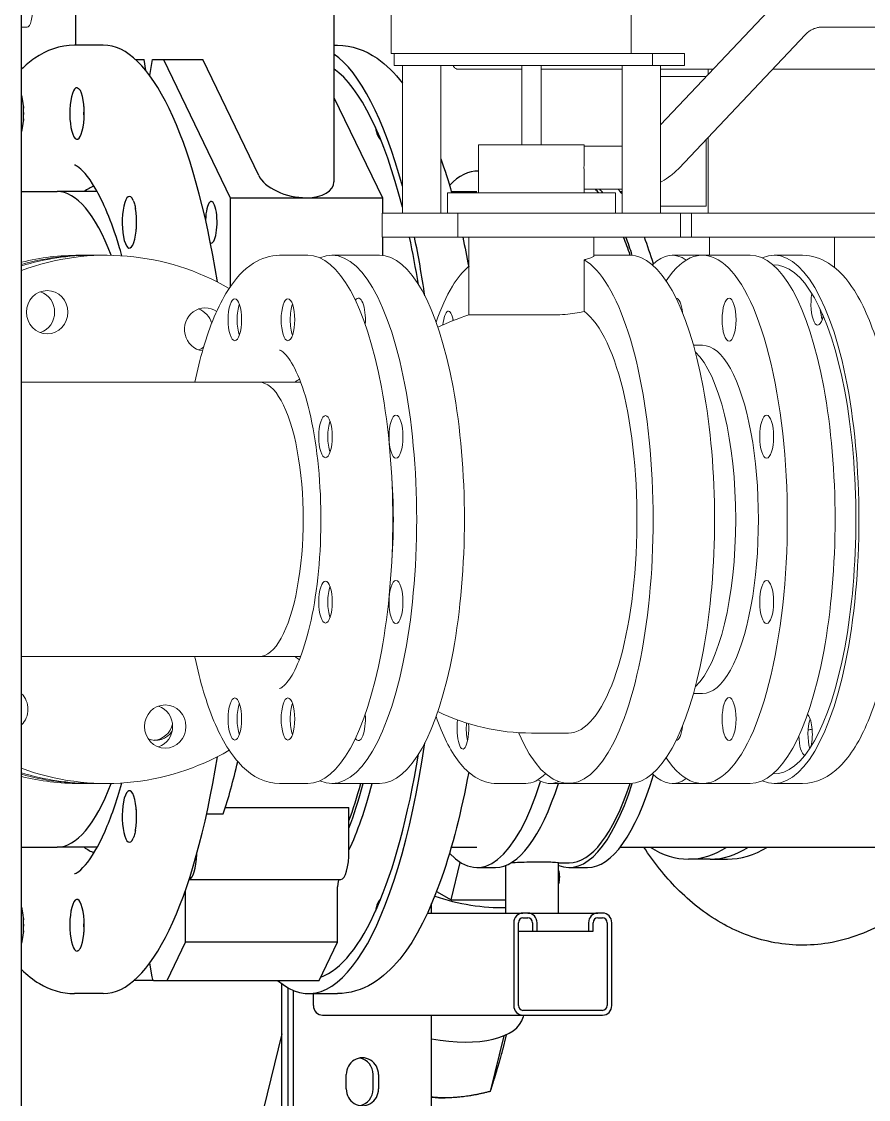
# Model space of a CAD drawing. Header units: millimetres. Extents: x -4172 to 126100, y -2 to 142133.
# Drawn here: x 113978.6 to 114331.3, y 43156 to 43604.9 of the extents above; entities that cross this region are included whole.
import ezdxf

# ---------------------------------------------------------------- set-up
doc = ezdxf.new("R2010")
doc.units = ezdxf.units.MM
doc.header["$LTSCALE"] = 100
doc.layers.add('P_Biomass (BM)', color=150, linetype='Continuous', lineweight=18, true_color=0x007fff)
doc.layers.add('Visible', color=7, linetype='Continuous', lineweight=25)

msp = doc.modelspace()

# ---------------------------------------------------------------- linework, layer by layer
at = {"layer": 'P_Biomass (BM)'}
for p, q in [((114132.5, 43591.58), (114132.5, 43626.08)), ((114232.5, 43591.58), (114232.5, 43626.08)), ((114244.64, 43561.9), (114292, 43611.91)), ((113978.57, 43602.58), (113980.84, 43602.58)), ((114311.93, 43602.58), (114515.27, 43602.58)), ((114252.24, 43543.75), (114305.07, 43599.53)), ((114231.22, 43591.58), (114132.5, 43591.58)), ((114133.79, 43586.58), (114133.79, 43591.58)), ((114231.22, 43591.58), (114241.39, 43591.58)), ((114241.39, 43591.58), (114254.67, 43591.58)), ((114241.39, 43586.58), (114241.39, 43591.58)), ((114254.67, 43586.58), (114254.67, 43591.58)), ((114133.79, 43586.58), (114139.36, 43586.58)), ((114137.18, 43525.08), (114137.18, 43586.58)), ((114144.35, 43586.58), (114139.36, 43586.58)), ((114144.35, 43586.58), (114230.83, 43586.58)), ((114153.18, 43525.08), (114153.18, 43586.58)), ((114160.37, 43585.08), (114183.6, 43585.08)), ((114186.91, 43585.08), (114183.6, 43585.08)), ((114186.91, 43553.58), (114186.91, 43586.58)), ((114194.91, 43553.58), (114194.91, 43586.58)), ((114194.91, 43585.08), (114228.64, 43585.08)), ((114228.64, 43525.08), (114228.64, 43586.58)), ((114235.82, 43586.58), (114230.83, 43586.58)), ((114235.82, 43586.58), (114241.39, 43586.58)), ((114241.39, 43586.58), (114254.67, 43586.58)), ((114244.64, 43525.08), (114244.64, 43586.58)), ((114244.64, 43585.08), (114259.48, 43585.08)), ((114264.56, 43585.08), (114259.48, 43585.08)), ((114264.56, 43585.08), (114264.56, 43582.93)), ((114266.59, 43585.08), (114264.56, 43585.08)), ((114351.01, 43585.08), (114291.38, 43585.08)), ((114244.64, 43582.08), (114263.72, 43582.08)), ((114263.72, 43582.08), (114263.72, 43582.05)), ((114263.72, 43555.87), (114263.72, 43528.08)), ((114264.56, 43556.76), (114264.56, 43525.08)), ((114168.91, 43553.58), (114212.91, 43553.58)), ((114168.91, 43553.58), (114168.91, 43533.58)), ((114212.91, 43553.58), (114212.91, 43549.66)), ((114212.91, 43553.08), (114228.64, 43553.08)), ((114212.91, 43538.5), (114212.91, 43533.58)), ((114155.91, 43533.58), (114225.91, 43533.58)), ((114155.91, 43533.58), (114155.91, 43525.08)), ((114212.91, 43535.08), (114228.64, 43535.08)), ((114225.91, 43533.58), (114225.91, 43525.08)), ((114128.77, 43525.08), (114160.24, 43525.08)), ((114128.77, 43515.08), (114128.77, 43525.08)), ((114253.05, 43525.08), (114160.24, 43525.08)), ((114160.24, 43525.08), (114160.24, 43515.08)), ((114263.72, 43528.08), (114244.64, 43528.08)), ((114253.05, 43515.08), (114253.05, 43525.08)), ((114253.05, 43525.08), (114257.65, 43525.08)), ((114261.5, 43525.08), (114257.65, 43525.08)), ((114257.65, 43525.08), (114257.65, 43515.08)), ((114264.56, 43525.08), (114261.5, 43525.08)), ((114351.01, 43525.08), (114264.56, 43525.08)), ((114160.24, 43515.08), (114128.77, 43515.08)), ((114160.24, 43515.08), (114253.05, 43515.08)), ((114164.91, 43515.08), (114164.91, 43482.7)), ((114216.91, 43515.08), (114216.91, 43507.26)), ((114253.05, 43515.08), (114257.65, 43515.08)), ((114257.65, 43515.08), (114351.79, 43515.08)), ((114265.09, 43515.08), (114265.09, 43507.58)), ((114317.09, 43515.08), (114317.09, 43502.54)), ((114006.18, 43507.58), (114002.7, 43507.58)), ((114013.82, 43507.58), (114008.26, 43507.58)), ((114097.86, 43507.58), (114086.02, 43507.58)), ((114127.69, 43507.58), (114107.81, 43507.58)), ((114231.87, 43507.58), (114216.91, 43507.58)), ((114249.55, 43507.58), (114262.17, 43507.58)), ((114282.06, 43507.58), (114262.17, 43507.58)), ((114292.01, 43507.58), (114303.84, 43507.58)), ((114212.82, 43505.69), (114212.82, 43484.23)), ((114164.91, 43482.7), (114199.26, 43482.7)), ((114311.54, 43482.7), (114312.29, 43482.7)), ((114262.17, 43470.08), (114258.43, 43470.08)), ((114094.8, 43454.73), (113978.57, 43454.73)), ((114094.8, 43454.73), (114077.5, 43454.73)), ((114094.8, 43340.43), (113978.57, 43340.43)), ((114094.8, 43340.43), (114077.5, 43340.43)), ((114262.17, 43325.08), (114258.43, 43325.08)), ((114206.3, 43308.58), (114190.91, 43308.58)), ((114006.18, 43287.58), (114002.7, 43287.58)), ((114013.82, 43287.58), (114008.26, 43287.58)), ((114097.86, 43287.58), (114086.02, 43287.58)), ((114127.69, 43287.58), (114107.81, 43287.58)), ((114188.55, 43287.58), (114176.55, 43287.58)), ((114198.64, 43287.58), (114206.3, 43287.58)), ((114231.87, 43287.58), (114206.3, 43287.58)), ((114249.55, 43287.58), (114262.17, 43287.58)), ((114282.06, 43287.58), (114262.17, 43287.58)), ((114292.01, 43287.58), (114303.84, 43287.58))]:
    msp.add_line(p, q, dxfattribs=at)
for centre, start, end in [((114190.91, 43397.58), 106.9858, 115.972), ((114190.91, 43397.58), 244.028, 270), ((114291.09, 43397.58), 279.7467, 280.8376)]:
    msp.add_arc(centre, 89, start, end, dxfattribs=at)
for centre, major_axis, ratio, start_param, end_param in [((113980.84, 43611.58), (0, 9), 0.278132, 3.141593, 6.283185), ((114262.17, 43397.58), (0, -110), 0.321109, 5.839814, 9.868149), ((114013.82, 43397.58), (0, 110), 0.960543, 5.77686, 6.623364), ((114107.81, 43397.58), (0, -110), 0.321109, 6.141955, 9.566008), ((114292.01, 43397.58), (0, 110), 0.321109, 3.000362, 6.424416), ((114006.18, 43397.58), (0, 110), 0.960543, 6.273314, 6.547519), ((114008.26, 43397.58), (0, 110), 0.960543, 0, 0.284845), ((114097.86, 43397.58), (0, -110), 0.321109, 0, 3.141593), ((114127.69, 43397.58), (0, -110), 0.321109, 0, 3.141593), ((114231.87, 43397.58), (0, -110), 0.321109, 0, 3.141593), ((114249.55, 43397.58), (0, 110), 0.278132, 6.090461, 6.55473), ((114282.06, 43397.58), (0, -110), 0.321109, 0, 3.141593), ((114206.3, 43397.58), (0, -110), 0.321109, 5.652421, 9.239203), ((114292.01, 43397.58), (0, 106), 0.321109, 3.127124, 6.297654), ((113983.69, 43483.87), (0, -9), 0.960543, 0.327556, 2.814037), ((114118.87, 43480.73), (0, 9), 0.321109, 4.495019, 6.738261), ((114251.12, 43480.73), (0, 9), 0.321109, 5.04928, 6.267963), ((114310.15, 43487.24), (0, -8.75), 0.321109, 4.189229, 7.252276), ((114055.06, 43476.68), (0, -9), 0.960543, 2.555893, 6.150667), ((114049.49, 43476.68), (0, 9), 0.960543, 5.005097, 5.955629), ((114071.18, 43480.73), (0, -8.75), 0.321109, 3.881369, 5.543409), ((114093.3, 43480.73), (0, -8.75), 0.321109, 3.881369, 5.543409), ((114156.36, 43475.54), (0, 8.75), 0.278132, 5.304227, 7.49655), ((114206.3, 43397.58), (0, -89), 0.321109, 0, 2.911521), ((114313.94, 43487.24), (0, -8.75), 0.321109, 4.96153, 5.543409), ((114160.2, 43475.54), (0, -8.75), 0.278132, 4.051396, 4.132058), ((114049.49, 43476.68), (0, -9), 0.960543, 0.327556, 0.595709), ((114252.7, 43397.58), (0, -72.5), 0.321109, 0.283736, 2.857857), ((114262.17, 43397.58), (0, -72.5), 0.321109, 0, 3.141593), ((114077.5, 43397.58), (0, -57.15), 0.321109, 0, 3.141593), ((114097.86, 43397.58), (0, 59.5), 0.321109, 0.187935, 0.281988), ((114108.94, 43432.02), (0, -8.75), 0.321109, 3.881369, 5.543409), ((114107.81, 43397.58), (0, 79.73), 0.321109, 4.461673, 4.963105), ((114108.94, 43363.14), (0, -8.75), 0.321109, 3.881369, 5.543409), ((114097.86, 43397.58), (0, -59.5), 0.321109, 6.001198, 6.095251), ((113972.59, 43318.48), (0, -9), 0.960543, 0.763777, 2.377815), ((114032.83, 43311.29), (0, -9), 0.960543, 0.327556, 2.814037), ((114071.18, 43314.43), (0, -8.75), 0.321109, 3.881369, 5.543409), ((114093.3, 43314.43), (0, -8.75), 0.321109, 3.881369, 5.543409), ((114118.87, 43314.43), (0, -9), 0.321109, 5.82811, 8.071352), ((114162.38, 43310.65), (0, -8.75), 0.278132, 4.311501, 8.067569), ((114308.9, 43307.92), (0, -8.75), 0.321109, 3.881369, 5.438526), ((114305.11, 43307.92), (0, 8.75), 0.321109, 4.134319, 6.007119), ((114034.34, 43314.29), (0, -8.75), 0.960543, 5.914602, 7.252281), ((114033.23, 43314.29), (0, -8.75), 0.960543, 0.066233, 1.344303), ((114166.22, 43310.65), (0, -8.75), 0.278132, 4.465847, 5.373382), ((114251.12, 43314.43), (0, -9), 0.321109, 0.015222, 1.233905), ((114305.11, 43307.92), (0, -8.75), 0.321109, 4.767874, 6.144799), ((114013.82, 43397.58), (0, -110), 0.960543, 5.943007, 6.78951), ((114008.26, 43397.58), (0, -110), 0.960543, 5.99834, 6.283185), ((114006.18, 43397.58), (0, -110), 0.960543, 6.018851, 6.293057), ((114188.55, 43397.58), (0, -110), 0.278132, 0, 0.272554), ((114249.55, 43397.58), (0, -110), 0.278132, 6.01164, 6.47591), ((114198.64, 43397.58), (0, -110), 0.278132, 6.117601, 6.399633)]:
    msp.add_ellipse(centre, major_axis=major_axis, ratio=ratio, start_param=start_param, end_param=end_param, dxfattribs=at)
for centre, major_axis, ratio in [((113989.25, 43483.87), (0, -9), 0.960543), ((114067.39, 43480.73), (0, 8.75), 0.321109), ((114089.51, 43480.73), (0, 8.75), 0.321109), ((114273.23, 43480.73), (0, 9), 0.321109), ((114105.15, 43432.02), (0, 8.75), 0.321109), ((114134.51, 43432.02), (0, 9), 0.321109), ((114288.87, 43432.02), (0, 9), 0.321109), ((114105.15, 43363.14), (0, -8.75), 0.321109), ((114134.51, 43363.14), (0, 9), 0.321109), ((114288.87, 43363.14), (0, 9), 0.321109), ((114067.39, 43314.43), (0, -8.75), 0.321109), ((114089.51, 43314.43), (0, -8.75), 0.321109), ((114273.23, 43314.43), (0, -9), 0.321109), ((114038.4, 43311.29), (0, 9), 0.960543)]:
    msp.add_ellipse(centre, major_axis=major_axis, ratio=ratio, dxfattribs=at)
for points, knots in [([(114305.07, 43599.53), (114305.45, 43599.93), (114305.85, 43600.29), (114306.69, 43600.94), (114307.14, 43601.23), (114308.05, 43601.72), (114308.52, 43601.92), (114309.47, 43602.25), (114309.96, 43602.37), (114310.94, 43602.54), (114311.43, 43602.58), (114311.93, 43602.58)], [0.7853982, 0.7853982, 0.7853982, 0.7853982, 0.9424778, 0.9424778, 1.0995574, 1.0995574, 1.2566371, 1.2566371, 1.4137167, 1.4137167, 1.5707963, 1.5707963, 1.5707963, 1.5707963]), ([(114158.33, 43586.58), (114158.34, 43586.55), (114158.35, 43586.52), (114158.45, 43586.29), (114158.55, 43586.06), (114158.89, 43585.69), (114158.98, 43585.6), (114159.28, 43585.37), (114159.53, 43585.23), (114160, 43585.1), (114160.18, 43585.08), (114160.37, 43585.08)], [4.0713365, 4.0713365, 4.0713365, 4.0713365, 4.120758, 4.120758, 4.4165735, 4.4165735, 4.5042617, 4.5042617, 4.6381285, 4.6381285, 4.712389, 4.712389, 4.712389, 4.712389]), ([(114212.81, 43544.08), (114212.81, 43545.22), (114212.84, 43546.44), (114212.89, 43548.31), (114212.91, 43549.02), (114212.91, 43549.65)], [0, 0, 0, 0, 0.3436315, 0.3436315, 0.5814216, 0.5814216, 0.5814216, 0.5814216]), ([(114212.91, 43538.5), (114212.91, 43539.13), (114212.89, 43539.85), (114212.84, 43541.72), (114212.81, 43542.93), (114212.81, 43544.08)], [4.9136167, 4.9136167, 4.9136167, 4.9136167, 5.1514068, 5.1514068, 5.4950383, 5.4950383, 5.4950383, 5.4950383]), ([(114244.64, 43538.05), (114244.82, 43538.15), (114245, 43538.24), (114246.49, 43539.04), (114247.74, 43539.85), (114250.1, 43541.66), (114251.21, 43542.67), (114252.24, 43543.75)], [2.0209574, 2.0209574, 2.0209574, 2.0209574, 2.0420352, 2.0420352, 2.1991149, 2.1991149, 2.3561945, 2.3561945, 2.3561945, 2.3561945]), ([(114086.02, 43507.58), (114082.17, 43507.58), (114078.42, 43506.32), (114070.95, 43501.59), (114067.5, 43497.65), (114060.38, 43486.4), (114057, 43478.27), (114052.91, 43464.35), (114051.74, 43459.66), (114050.72, 43454.73)], [1.5707963, 1.5707963, 1.5707963, 1.5707963, 1.7712605, 1.7712605, 2.0399502, 2.0399502, 2.3997573, 2.3997573, 2.5660419, 2.5660419, 2.5660419, 2.5660419]), ([(114216.91, 43507.26), (114216.91, 43507.22), (114216.89, 43507.17), (114216.74, 43506.98), (114216.45, 43506.81), (114215.55, 43506.43), (114214.94, 43506.23), (114213.81, 43505.92), (114213.34, 43505.8), (114212.82, 43505.69)], [12.620667, 12.620667, 12.620667, 12.620667, 12.784203, 12.784203, 13.275878, 13.275878, 13.767552, 13.767552, 14.051289, 14.051289, 14.051289, 14.051289]), ([(114303.84, 43507.58), (114307.7, 43507.58), (114311.45, 43506.32), (114318.92, 43501.59), (114322.36, 43497.65), (114329.49, 43486.4), (114332.86, 43478.27), (114338.31, 43459.77), (114340.41, 43449.56), (114343.36, 43427.96), (114344.24, 43416.62), (114344.77, 43393.77), (114344.44, 43382.27), (114342.58, 43360.11), (114341.07, 43349.46), (114336.93, 43329.91), (114334.3, 43321.05), (114327.86, 43305.67), (114324.06, 43299.25), (114315.07, 43290.45), (114309.69, 43287.58), (114303.84, 43287.58)], [1.090749, 1.090749, 1.090749, 1.090749, 1.291213, 1.291213, 1.559902, 1.559902, 1.91971, 1.91971, 2.259195, 2.259195, 2.589085, 2.589085, 2.916362, 2.916362, 3.244564, 3.244564, 3.578239, 3.578239, 3.928042, 3.928042, 4.232341, 4.232341, 4.232341, 4.232341]), ([(114164.91, 43503), (114162.24, 43500.74), (114160.03, 43497.94), (114155.44, 43490.47), (114153.2, 43485.45), (114151.21, 43479.67)], [1.6707201, 1.6707201, 1.6707201, 1.6707201, 1.8654816, 1.8654816, 2.1176883, 2.1176883, 2.1176883, 2.1176883]), ([(114212.82, 43484.23), (114212.43, 43484.13), (114212.02, 43484.03), (114210.55, 43483.69), (114209.37, 43483.47), (114206.77, 43483.09), (114205.35, 43482.94), (114202.37, 43482.75), (114200.81, 43482.7), (114199.26, 43482.7)], [-1.686697, -1.686697, -1.686697, -1.686697, -1.478624, -1.478624, -0.985749, -0.985749, -0.492875, -0.492875, 0, 0, 0, 0]), ([(114086.02, 43327.08), (114086.06, 43327.08), (114086.62, 43327.02), (114089.31, 43329.75), (114090.83, 43331.85), (114093.96, 43337.98), (114095.58, 43342.16), (114098.56, 43352.39), (114099.89, 43358.55), (114101.96, 43372.18), (114102.67, 43379.68), (114103.35, 43395.12), (114103.3, 43403.08), (114102.42, 43418.51), (114101.6, 43425.99), (114099.3, 43439.59), (114097.83, 43445.72), (114094.55, 43455.83), (114092.74, 43459.89), (114089.44, 43465.36), (114087.91, 43466.94), (114086.22, 43468.14), (114086.05, 43468.08), (114086.02, 43468.08)], [4.712389, 4.712389, 4.712389, 4.712389, 5.026548, 5.026548, 5.273846, 5.273846, 5.546367, 5.546367, 5.841745, 5.841745, 6.148033, 6.148033, 6.45824, 6.45824, 6.768202, 6.768202, 7.073455, 7.073455, 7.365563, 7.365563, 7.629436, 7.629436, 7.853982, 7.853982, 7.853982, 7.853982]), ([(114050.72, 43340.43), (114050.76, 43340.21), (114050.81, 43339.99), (114052.94, 43329.91), (114055.57, 43321.05), (114062.01, 43305.67), (114065.81, 43299.25), (114074.8, 43290.45), (114080.18, 43287.58), (114086.02, 43287.58)], [3.7171434, 3.7171434, 3.7171434, 3.7171434, 3.7246121, 3.7246121, 4.0582869, 4.0582869, 4.4080899, 4.4080899, 4.712389, 4.712389, 4.712389, 4.712389]), ([(114151.21, 43315.49), (114153.87, 43307.77), (114156.92, 43301.42), (114162.73, 43294.02), (114164.91, 43291.87), (114170.15, 43288.63), (114173.3, 43287.58), (114176.55, 43287.58)], [3.9044361, 3.9044361, 3.9044361, 3.9044361, 4.2412152, 4.2412152, 4.4115369, 4.4115369, 4.5818585, 4.5818585, 4.5818585, 4.5818585])]:
    msp.add_open_spline(points, degree=3, knots=knots, dxfattribs=at)
for points in [[(113978.57, 43504.69), (113986.47, 43506.61), (113994.58, 43507.58), (114002.7, 43507.58)], [(114002.7, 43287.58), (113994.58, 43287.58), (113986.47, 43288.55), (113978.57, 43290.47)]]:
    msp.add_open_spline(points, degree=3, dxfattribs=at)
at = {"layer": 'Visible'}
for p, q in [((113978.57, 42797.58), (113978.57, 44797.58)), ((114001.03, 43649.58), (114001.03, 43595.08)), ((114108.69, 43645.02), (114108.69, 43538.19)), ((114012.6, 43595.08), (114000.59, 43595.08)), ((114108.69, 43595.08), (114110.09, 43595.08)), ((114026.03, 43589.08), (114029.62, 43589.08)), ((114030.36, 43584.47), (114029.62, 43589.08)), ((114031.97, 43582.39), (114033.04, 43589.08)), ((114033.04, 43589.08), (114037.71, 43589.08)), ((114037.71, 43589.08), (114054.04, 43589.08)), ((114037.71, 43589.08), (114065.44, 43531.52)), ((114077.32, 43540.76), (114054.04, 43589.08)), ((114108.69, 43573.35), (114128.83, 43531.52)), ((114168.91, 43542.58), (114168.2, 43542.58)), ((113978.57, 43534.08), (113993.39, 43534.08)), ((114010.12, 43534.08), (113993.39, 43534.08)), ((114157.54, 43534.08), (114168.2, 43534.08)), ((114227.92, 43534.08), (114228.64, 43534.08)), ((114065.44, 43531.52), (114097.14, 43531.52)), ((114065.44, 43531.52), (114065.44, 43494.33)), ((114097.14, 43531.52), (114128.83, 43531.52)), ((114128.83, 43531.52), (114128.83, 43525.08)), ((114128.83, 43515.08), (114128.83, 43507.52)), ((114063.43, 43277.57), (114114.93, 43277.57)), ((114114.93, 43259.58), (114114.93, 43277.57)), ((114055.66, 43274.96), (114062.58, 43274.96)), ((113978.57, 43261.08), (113993.39, 43261.08)), ((114010.12, 43261.08), (113993.39, 43261.08)), ((114157.54, 43261.08), (114168.2, 43261.08)), ((114227.92, 43261.08), (114554.34, 43261.08)), ((114265.33, 43256.08), (114256.3, 43256.08)), ((114265.33, 43256.08), (114272.56, 43256.08)), ((114272.38, 43256.08), (114272.42, 43256.08)), ((114157.45, 43239.17), (114161.3, 43254.72)), ((114168.2, 43252.58), (114175.89, 43252.58)), ((114180.26, 43233.58), (114180.26, 43253.43)), ((114202.26, 43233.58), (114202.26, 43254.61)), ((114202.26, 43254.58), (114206.63, 43254.58)), ((114206.63, 43252.58), (114214.31, 43252.58)), ((114048.33, 43247.58), (114111.59, 43247.58)), ((114202.44, 43246.57), (114202.26, 43245.84)), ((114046.8, 43221.46), (114046.8, 43243.05)), ((114110.2, 43221.46), (114110.2, 43244.58)), ((114151.38, 43242.57), (114157.45, 43239.17)), ((114149.34, 43233.58), (114149.34, 43237.56)), ((114157.45, 43239.17), (114180.26, 43239.17)), ((114147.58, 43233.58), (114187.39, 43233.58)), ((114189.41, 43233.58), (114187.39, 43233.58)), ((114189.41, 43233.58), (114202.26, 43233.58)), ((114202.26, 43233.58), (114218.52, 43233.58)), ((114220.53, 43233.58), (114218.52, 43233.58)), ((114183.55, 43229.58), (114183.55, 43195.08)), ((114185.47, 43195.08), (114185.47, 43229.58)), ((114187.39, 43231.58), (114189.41, 43231.58)), ((114191.33, 43229.58), (114191.33, 43226.08)), ((114193.25, 43226.08), (114193.25, 43229.58)), ((114214.67, 43229.58), (114214.67, 43226.08)), ((114216.59, 43226.08), (114216.59, 43229.58)), ((114218.52, 43231.58), (114220.53, 43231.58)), ((114222.45, 43229.58), (114222.45, 43195.08)), ((114224.38, 43195.08), (114224.38, 43229.58)), ((114185.47, 43226.08), (114191.33, 43226.08)), ((114191.33, 43226.08), (114193.25, 43226.08)), ((114193.25, 43226.08), (114214.67, 43226.08)), ((114214.67, 43226.08), (114216.59, 43226.08)), ((114039.16, 43205.58), (114046.8, 43221.46)), ((114110.2, 43221.46), (114046.8, 43221.46)), ((114102.55, 43205.58), (114110.2, 43221.46)), ((114031.9, 43212.67), (114032.8, 43207.08)), ((114033.52, 43205.58), (114025.47, 43205.58)), ((114033.52, 43205.58), (114039.16, 43205.58)), ((114039.16, 43205.58), (114102.55, 43205.58)), ((114087.02, 42825.58), (114087.02, 43204.13)), ((114089.48, 43202.52), (114089.48, 43138.33)), ((114091.71, 43201.41), (114091.71, 43138.33)), ((114012.6, 43200.08), (114000.59, 43200.08)), ((114098.09, 43200.08), (114110.09, 43200.08)), ((114100.11, 43195.08), (114100.11, 43200.08)), ((114220.53, 43193.08), (114187.39, 43193.08)), ((114103.95, 43191.08), (114187.39, 43191.08)), ((114149.34, 43138.33), (114149.34, 43191.08)), ((114187.39, 43191.08), (114220.53, 43191.08)), ((114187.68, 43191.08), (114187.47, 43190.26)), ((114087.02, 43183.25), (114069.34, 43111.79)), ((114179.41, 43182.48), (114173.68, 43159.3)), ((114180.45, 43182.93), (114178.87, 43176.55)), ((114113.8, 43160.33), (114113.8, 43166.33)), ((114125.02, 43160.33), (114125.02, 43166.33)), ((114127.25, 43166.33), (114127.25, 43160.33))]:
    msp.add_line(p, q, dxfattribs=at)
for centre, major_axis, ratio, start_param, end_param in [((114012.6, 43397.58), (0, 197.5), 0.278132, 5.23665, 6.283185), ((114098.09, 43397.58), (0, 197.5), 0.278132, 5.491342, 6.08897), ((114098.09, 43397.58), (0, 191.5), 0.278132, 5.459071, 6.082803), ((113976.47, 43566.62), (0, -10.75), 0.278132, 0.780657, 2.360936), ((114001.66, 43566.62), (0, -10.75), 0.278132, 3.102368, 8.940403), ((113982.23, 43566.62), (0, -10.75), 0.278132, 4.44243, 4.982348), ((114007.42, 43566.62), (0, -10.75), 0.278132, 4.44243, 4.982348), ((114128.45, 43566.62), (0, -10.75), 0.278132, 5.282652, 6.136719), ((114168.2, 43397.58), (0, 145), 0.278132, 6.26571, 6.570236), ((114092.69, 43540.76), (15.88, -3.63), 0.534957, 3.544977, 5.115774), ((114092.69, 43540.76), (15.88, -3.63), 0.534957, 5.115774, 6.404721), ((113993.39, 43397.58), (0, 136.5), 0.278132, 5.649261, 6.283185), ((113993.39, 43397.58), (0, 136.5), 0.278132, 5.649261, 6.283185), ((114012.6, 43397.58), (0, 139.5), 0.278132, 0.098476, 0.207764), ((114023.48, 43521.32), (0, -10.75), 0.278132, 2.57877, 8.416805), ((114206.63, 43397.58), (0, 143), 0.278132, 5.969002, 6.004938), ((114206.63, 43397.58), (0, 145), 0.278132, 5.929005, 5.960149), ((114214.31, 43397.58), (0, 145), 0.278132, 5.919886, 5.960149), ((114057.58, 43521.32), (0, 8.65), 0.278132, 2.989738, 7.741245), ((114029.24, 43521.32), (0, -10.75), 0.278132, 4.44243, 4.982348), ((114098.09, 43397.58), (0, -191.5), 0.278132, 2.106598, 2.231379), ((114098.09, 43397.58), (0, -197.5), 0.278132, 2.061299, 2.207983), ((114206.63, 43397.58), (0, 143), 0.278132, 5.590011, 5.676738), ((114206.63, 43397.58), (0, 145), 0.278132, 5.573069, 5.657129), ((114214.31, 43397.58), (0, 145), 0.278132, 5.535702, 5.657129), ((114098.09, 43397.58), (0, -197.5), 0.278132, 6.046634, 7.363479), ((114098.09, 43397.58), (0, -191.5), 0.278132, 0.096598, 1.034995), ((114012.6, 43397.58), (0, -197.5), 0.278132, 0, 1.046535), ((114034.21, 43397.58), (0, -159.5), 0.278132, 0.693846, 0.886228), ((114214.31, 43397.58), (0, -145), 0.278132, 0, 0.747483), ((113993.39, 43397.58), (0, -136.5), 0.278132, 0, 0.633924), ((113993.39, 43397.58), (0, -136.5), 0.278132, 0, 0.633924), ((114088.48, 43397.58), (0, -160), 0.278132, 0.636433, 0.812756), ((114092.32, 43397.58), (0, -160), 0.278132, 0.532852, 0.812756), ((114088.48, 43397.58), (0, 157.5), 0.278132, 3.789808, 3.939212), ((114168.2, 43397.58), (0, -145), 0.278132, 5.996135, 7.002118), ((114175.89, 43397.58), (0, -145), 0.278132, 0, 0.709603), ((114206.63, 43397.58), (0, -145), 0.278132, 6.174646, 6.993301), ((114206.63, 43397.58), (0, -143), 0.278132, 0, 0.693174), ((114023.48, 43273.84), (0, -10.75), 0.278132, 1.007973, 6.846008), ((114029.24, 43273.84), (0, -10.75), 0.278132, 4.44243, 4.982348), ((114012.6, 43397.58), (0, -139.5), 0.278132, 6.075421, 6.184709), ((114111.59, 43259.58), (0, -12), 0.278132, 0, 1.570796), ((114256.3, 43397.58), (0, -141.5), 0.428622, 6.016555, 6.549815), ((114265.33, 43397.58), (0, -141.5), 0.428622, 0, 0.26663), ((114265.33, 43397.58), (0, -141.5), 0.428622, 0, 0.26663), ((114048.19, 43259.58), (0, -12), 0.278132, 0.041657, 1.453902), ((114162.64, 43256.42), (39.8, -9.85), 0.451742, 6.248113, 6.540914), ((114111.03, 43244.58), (0, 3), 0.278132, 0, 1.570796), ((114001.66, 43228.54), (0, -10.75), 0.278132, 0.484375, 6.322409), ((114128.45, 43228.54), (0, 10.75), 0.278132, 0.146467, 1.000534), ((114162.64, 43256.42), (-39.8, 9.85), 0.451742, 1.377445, 2.137671), ((113976.47, 43228.54), (0, -10.75), 0.278132, 0.780657, 2.360936), ((114187.39, 43229.58), (0, 4), 0.960543, 0, 1.570796), ((114189.41, 43229.58), (0, 4), 0.960543, 4.712389, 6.283185), ((114218.52, 43229.58), (0, 4), 0.960543, 0, 1.570796), ((114220.53, 43229.58), (0, 4), 0.960543, 4.712389, 6.283185), ((113982.23, 43228.54), (0, -10.75), 0.278132, 4.44243, 4.982348), ((114007.42, 43228.54), (0, -10.75), 0.278132, 4.44243, 4.982348), ((114187.39, 43229.58), (0, 2), 0.960543, 0, 1.570796), ((114189.41, 43229.58), (0, 2), 0.960543, 4.712389, 6.283185), ((114218.52, 43229.58), (0, 2), 0.960543, 0, 1.570796), ((114220.53, 43229.58), (0, 2), 0.960543, 4.712389, 6.283185), ((114033.52, 43208.58), (0, -3), 0.278132, 5.235988, 6.283185), ((114103.95, 43195.08), (0, -4), 0.960543, 4.712389, 6.283185), ((114187.39, 43195.08), (0, -4), 0.960543, 4.712389, 6.283185), ((114187.39, 43195.08), (0, -2), 0.960543, 4.712389, 6.283185), ((114220.53, 43195.08), (0, -4), 0.960543, 0, 1.570796), ((114220.53, 43195.08), (0, -2), 0.960543, 0, 1.570796), ((114148.64, 43199.87), (38.83, -9.61), 0.451742, 4.841535, 6.283185), ((114120.52, 43166.33), (0, 7), 0.960543, 4.712389, 7.853982), ((114118.3, 43166.33), (0, 7), 0.960543, 4.712389, 6.11696), ((114120.52, 43160.33), (0, -7), 0.960543, 4.712389, 7.853982), ((114118.3, 43160.33), (0, -7), 0.960543, 0.166226, 1.570796), ((114142.22, 43173.88), (-33.49, 8.29), 0.451742, 1.895181, 2.07195)]:
    msp.add_ellipse(centre, major_axis=major_axis, ratio=ratio, start_param=start_param, end_param=end_param, dxfattribs=at)
for points, knots in [([(114000.59, 43595.08), (113994.6, 43595.08), (113988.83, 43592.93), (113982.1, 43588.29), (113980.29, 43586.76), (113978.57, 43585.07)], [1.5707963, 1.5707963, 1.5707963, 1.5707963, 1.7603789, 1.7603789, 1.8376958, 1.8376958, 1.8376958, 1.8376958]), ([(114110.09, 43595.08), (114116.08, 43595.08), (114121.85, 43592.93), (114130.61, 43586.89), (114134.04, 43583.38), (114137.18, 43579.3)], [4.712389, 4.712389, 4.712389, 4.712389, 4.9019715, 4.9019715, 5.059842, 5.059842, 5.059842, 5.059842]), ([(114001.78, 43577.36), (114001.82, 43577.35), (114001.87, 43577.34), (114002.2, 43577.24), (114002.47, 43577.01), (114002.84, 43576.5), (114002.95, 43576.33), (114003.05, 43576.13)], [-2.1774743, -2.1774743, -2.1774743, -2.1774743, -2.1286878, -2.1286878, -1.8246957, -1.8246957, -1.698103, -1.698103, -1.698103, -1.698103]), ([(114020.34, 43507.37), (114019.92, 43508.84), (114019.51, 43510.28), (114016.03, 43521.74), (114012.59, 43529.9), (114006.31, 43540.64), (114003.41, 43543.54), (114000.89, 43545.14), (114000.66, 43545.08), (114000.59, 43545.08)], [7.070673, 7.070673, 7.070673, 7.070673, 7.1120771, 7.1120771, 7.4098859, 7.4098859, 7.6782759, 7.6782759, 7.8539816, 7.8539816, 7.8539816, 7.8539816]), ([(114025.08, 43530.41), (114025.16, 43530.24), (114025.23, 43530.04), (114025.5, 43529.3), (114025.68, 43528.68), (114025.89, 43527.69), (114025.95, 43527.38), (114026.01, 43527.06)], [-2.1773625, -2.1773625, -2.1773625, -2.1773625, -2.0762328, -2.0762328, -1.8118997, -1.8118997, -1.6981222, -1.6981222, -1.6981222, -1.6981222]), ([(114164.78, 43292.27), (114161.74, 43275.95), (114157.99, 43261.2), (114148.66, 43234.48), (114143.05, 43223.02), (114132.71, 43210.34), (114129.01, 43206.86), (114120.36, 43201.69), (114115.28, 43200.08), (114110.09, 43200.08)], [6.8725846, 6.8725846, 6.8725846, 6.8725846, 7.1809878, 7.1809878, 7.5251455, 7.5251455, 7.6895635, 7.6895635, 7.8539816, 7.8539816, 7.8539816, 7.8539816]), ([(114000.59, 43250.08), (114000.72, 43250.08), (114002.14, 43250.13), (114007.62, 43256.54), (114010.56, 43261.32), (114015.81, 43273.3), (114018.18, 43280.06), (114020.34, 43287.79)], [4.712389, 4.712389, 4.712389, 4.712389, 5.0265482, 5.0265482, 5.2780855, 5.2780855, 5.4956976, 5.4956976, 5.4956976, 5.4956976]), ([(114026.01, 43268.1), (114025.96, 43267.81), (114025.91, 43267.54), (114025.7, 43266.57), (114025.53, 43265.95), (114025.25, 43265.16), (114025.16, 43264.95), (114025.08, 43264.74)], [-2.1773625, -2.1773625, -2.1773625, -2.1773625, -2.0762328, -2.0762328, -1.8118997, -1.8118997, -1.6981222, -1.6981222, -1.6981222, -1.6981222]), ([(114369.6, 43261.08), (114367.07, 43257.13), (114364.36, 43253.39), (114355.21, 43242.29), (114347.94, 43235.64), (114332.06, 43225.92), (114323.46, 43222.56), (114306.75, 43219.82), (114298.6, 43219.98), (114283.47, 43223.04), (114276.35, 43225.82), (114263.16, 43233.36), (114257.05, 43238.24), (114246.48, 43248.95), (114241.87, 43254.77), (114237.71, 43261.08)], [9.248582, 9.248582, 9.248582, 9.248582, 11.028873, 11.028873, 14.867939, 14.867939, 18.365012, 18.365012, 21.428587, 21.428587, 24.370474, 24.370474, 27.460639, 27.460639, 30.377687, 30.377687, 30.377687, 30.377687]), ([(114182.67, 43254.64), (114182.67, 43254.64), (114182.67, 43254.64), (114183.58, 43254.68), (114184.74, 43254.74), (114187.16, 43254.84), (114188.58, 43254.9), (114191.5, 43254.98), (114192.99, 43255), (114194.32, 43255)], [5.388707, 5.388707, 5.388707, 5.388707, 5.388904, 5.388904, 5.803435, 5.803435, 6.217966, 6.217966, 6.632497, 6.632497, 6.632497, 6.632497]), ([(114194.32, 43255), (114195.64, 43255), (114196.98, 43254.98), (114199.27, 43254.9), (114200.23, 43254.84), (114201.56, 43254.74), (114202.03, 43254.68), (114202.24, 43254.63), (114202.26, 43254.62), (114202.26, 43254.61)], [0, 0, 0, 0, 0.414531, 0.414531, 0.829063, 0.829063, 1.243593, 1.243593, 1.358668, 1.358668, 1.358668, 1.358668]), ([(114003.05, 43219.03), (114003.01, 43218.95), (114002.97, 43218.88), (114002.68, 43218.38), (114002.41, 43218.08), (114002.01, 43217.86), (114001.9, 43217.82), (114001.78, 43217.8)], [-2.1774743, -2.1774743, -2.1774743, -2.1774743, -2.1286878, -2.1286878, -1.8246957, -1.8246957, -1.698103, -1.698103, -1.698103, -1.698103]), ([(113978.57, 43210.09), (113980.84, 43207.85), (113983.3, 43205.88), (113990.33, 43201.69), (113995.4, 43200.08), (114000.59, 43200.08)], [4.4454895, 4.4454895, 4.4454895, 4.4454895, 4.5479709, 4.5479709, 4.712389, 4.712389, 4.712389, 4.712389])]:
    msp.add_open_spline(points, degree=3, knots=knots, dxfattribs=at)
for points in [[(114153.18, 43547.74), (114154.76, 43543.28), (114156.26, 43538.55), (114157.68, 43533.58)], [(114162.31, 43515.08), (114163.18, 43511.12), (114164, 43507.05), (114164.78, 43502.89)], [(114272.42, 43256.08), (114278.06, 43256), (114283.7, 43257.69), (114289.19, 43261.08)]]:
    msp.add_open_spline(points, degree=3, dxfattribs=at)
for points, weights in [([(114178.87, 43176.55), (114176.82, 43169.26), (114175.61, 43165.26)], [1.65050105335, 1.77816775413, 1.77816775413]), ([(114175.61, 43165.26), (114174.41, 43161.26), (114173.68, 43159.3)], [1.77816775413, 1.77816775413, 1.65050105335]), ([(114155.02, 43156.63), (114152.17, 43156.63), (114149.34, 43156.93)], [1.77816775413, 1.77816775413, 1.76327714027]), ([(114173.68, 43159.3), (114163.37, 43156.63), (114155.02, 43156.63)], [1.65050105335, 1.77816775413, 1.77816775413])]:
    msp.add_rational_spline(points, weights, degree=2, dxfattribs=at)

doc.saveas('drawing.dxf')
